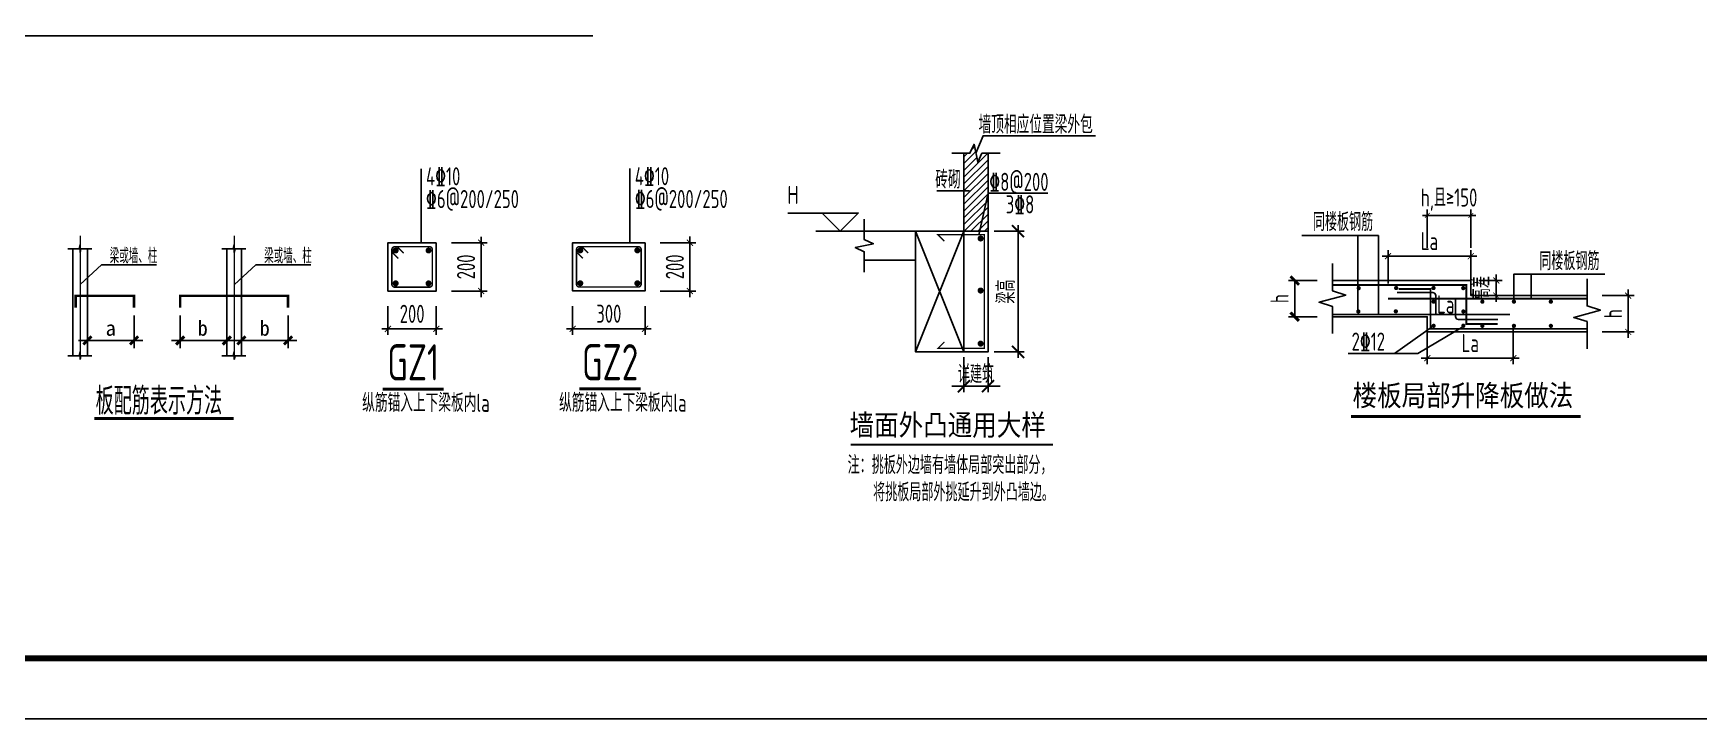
# Model space of a CAD drawing. Extents: x -812054 to 22247, y -644080 to 1003627.
# Drawn here: x -354419 to -326861, y -186869 to -175520 of the extents above; entities that cross this region are included whole.
import ezdxf
from ezdxf.enums import TextEntityAlignment as Align

# ---------------------------------------------------------------- set-up
doc = ezdxf.new("R2010")
doc.units = 0
doc.header["$LTSCALE"] = 1000
doc.linetypes.add('DOTE', pattern=[2.42, 2, -0.2, 0.02, -0.2])
doc.layers.get('0').update_dxf_attribs({"linetype": 'CONTINUOUS'})
doc.layers.get('DEFPOINTS').update_dxf_attribs({"linetype": 'CONTINUOUS'})
for name, color, linetype in [('-TK', 7, 'CONTINUOUS'), ('DIM', 2, 'CONTINUOUS'), ('GJ', 5, 'CONTINUOUS'), ('LINK', 6, 'CONTINUOUS'), ('OUTLINE', 2, 'CONTINUOUS'), ('REIN', 6, 'CONTINUOUS'), ('S-DETLCW-LINE1-pdx', 7, 'CONTINUOUS'), ('S-DETLCW-TEXT', 7, 'CONTINUOUS'), ('S-DETLS-HATCH', 251, 'CONTINUOUS'), ('S-DETLS-TEXT', 7, 'CONTINUOUS'), ('S-L梁编号', 6, 'CONTINUOUS'), ('S-X详图实线', 4, 'CONTINUOUS'), ('S-X详图标注', 3, 'CONTINUOUS'), ('S-X详图钢筋', 6, 'CONTINUOUS'), ('S-大样-砼线', 7, 'CONTINUOUS'), ('S-引出线', 40, 'CONTINUOUS'), ('TEXT', 2, 'CONTINUOUS'), ('THIN', 7, 'CONTINUOUS'), ('大样线', 40, 'CONTINUOUS'), ('悬梁', 4, 'CONTINUOUS'), ('空调洞口标注', 130, 'CONTINUOUS'), ('说明文字', 7, 'CONTINUOUS')]:
    doc.layers.add(name, color=color, linetype=linetype)
doc.layers.add('DOTE', color=19, linetype='DOTE', lineweight=9)
doc.styles.add('10', font='', dxfattribs={"width": 0.7, "height": 300})
doc.styles.add('BW_Rein', font='Tssdeng.shx', dxfattribs={"width": 0.7, "bigfont": 'hztxt.shx'})
doc.styles.add('hzst', font='', dxfattribs={"width": 0.7})
doc.styles.add('TSSD_DIMENSION', font='Tssdeng.shx', dxfattribs={"width": 0.7, "bigfont": 'tssdchn.shx'})
doc.styles.add('TSSD_Label', font='Tssdeng.shx', dxfattribs={"width": 0.7, "bigfont": 'hztxt.shx'})
doc.styles.add('TSSD_Norm', font='Tssdeng.shx', dxfattribs={"bigfont": 'tssdchn.shx'})
doc.styles.add('TSSD_REIN', font='tssdeng.shx', dxfattribs={"width": 0.7, "height": 300, "bigfont": 'tssdchn.shx'})
doc.styles.get('10').set_extended_font_data('SimSun')
doc.styles.get('hzst').set_extended_font_data('SimSun')
doc.dimstyles.new('25-100', dxfattribs={"dimscale": 100, "dimtxt": 3, "dimasz": 2, "dimexe": 1, "dimexo": 1, "dimgap": 0.5, "dimtad": 1, "dimdec": 0, "dimlfac": 0.25, "dimdsep": 46, "dimtxsty": 'TSSD_REIN', "dimblk1": 'ARCHTICK', "dimblk2": 'ARCHTICK', "dimsah": 1, "dimcen": 2.5, "dimdle": 1, "dimclrd": 256, "dimclre": 256, "dimclrt": 7, "dimadec": 0, "dimazin": 0, "dimtfac": 1, "dimtdec": 0, "dimtix": 1, "dimtmove": 2, "dimatfit": 3, "dimldrblk": 'ARCHTICK', "dimfxl": 1, "dimtolj": 1, "dimtzin": 0, "dimlwd": -1, "dimlwe": -1, "dimarcsym": 0})
doc.dimstyles.new('TSSD_100_100$0', dxfattribs={"dimtxt": 300, "dimasz": 80, "dimexe": 100, "dimexo": 250, "dimgap": 100, "dimtad": 1, "dimdec": 0, "dimzin": 0, "dimdsep": 46, "dimtxsty": 'TSSD_DIMENSION', "dimblk": 'ARCHTICK', "dimcen": 0, "dimdle": 100, "dimclrd": 3, "dimclre": 3, "dimclrt": 7, "dimadec": 0, "dimazin": 0, "dimtfac": 1, "dimtdec": 0, "dimtix": 1, "dimtmove": 2, "dimatfit": 3, "dimldrblk": 'ARCHTICK', "dimfxl": 1, "dimtolj": 1, "dimtzin": 0, "dimarcsym": 0})
doc.dimstyles.new('TSSD_20_100', dxfattribs={"dimtxt": 300, "dimasz": 100, "dimexe": 100, "dimexo": 250, "dimgap": 100, "dimtad": 1, "dimdec": 0, "dimlfac": 0.2, "dimzin": 0, "dimdsep": 46, "dimtxsty": 'TSSD_DIMENSION', "dimblk": 'ARCHTICK', "dimcen": 0, "dimdle": 100, "dimclrt": 7, "dimadec": 0, "dimazin": 0, "dimtfac": 1, "dimtdec": 0, "dimtix": 1, "dimtmove": 2, "dimatfit": 3, "dimldrblk": 'ARCHTICK', "dimfxl": 1, "dimtolj": 1, "dimtzin": 0, "dimarcsym": 0})
doc.dimstyles.new('TSSD_25_100', dxfattribs={"dimtxt": 300, "dimasz": 100, "dimexe": 100, "dimexo": 250, "dimgap": 100, "dimtad": 1, "dimdec": 0, "dimlfac": 0.25, "dimzin": 0, "dimdsep": 46, "dimtxsty": 'TSSD_DIMENSION', "dimblk": 'ARCHTICK', "dimcen": 0, "dimdle": 100, "dimclrt": 7, "dimadec": 0, "dimazin": 0, "dimtfac": 1, "dimtdec": 0, "dimtix": 1, "dimtmove": 2, "dimatfit": 3, "dimldrblk": 'ARCHTICK', "dimfxl": 1, "dimtolj": 1, "dimtzin": 0, "dimarcsym": 0})

# ---------------------------------------------------------------- blocks, each defined once
blk = doc.blocks.new('_DIMX')
blk.add_line((-150, 0), (150, 0))
at = {"const_width": 50}
blk.add_lwpolyline([(-70, -70), (70, 70)], dxfattribs=at)
blk = doc.blocks.new('A$C1DDD5A89')
at = {"color": 6, "const_width": 50}
blk.add_lwpolyline([(439, 25), (2741, 25)], dxfattribs=at)
at = {"layer": 'DOTE', "color": 8, "linetype": 'DOTE'}
for p, q in [((202, 3054), (202, 888)), ((2750, 3054), (2750, 888))]:
    blk.add_line(p, q, dxfattribs=at)
at = {"layer": 'GJ'}
blk.add_point((1858, 2022), dxfattribs=at)
at = {"layer": 'REIN', "color": 1, "const_width": 40}
for points in [[(129, 1860), (129, 2059), (1095, 2059), (1095, 1860)], [(1858, 1860), (1858, 2059), (3643, 2059), (3643, 1860)]]:
    blk.add_lwpolyline(points, dxfattribs=at)
at = {"layer": '大样线'}
for p, q in [((0, 2837), (188, 2837)), ((81, 2837), (81, 1066)), ((188, 2837), (202, 2909)), ((202, 2909), (202, 2778)), ((202, 2778), (217, 2837)), ((217, 2837), (395, 2837)), ((2548, 2837), (2736, 2837)), ((2736, 2837), (2751, 2909)), ((2751, 2909), (2751, 2778)), ((2751, 2778), (2766, 2837)), ((2766, 2837), (2943, 2837)), ((202, 2247), (556, 2571)), ((556, 2571), (1467, 2571)), ((2758, 2247), (3112, 2571)), ((3112, 2571), (4023, 2571)), ((188, 1066), (202, 1138)), ((202, 1138), (202, 1006)), ((2736, 1066), (2751, 1138)), ((2751, 1138), (2751, 1006)), ((0, 1066), (188, 1066)), ((202, 1006), (217, 1066)), ((217, 1066), (395, 1066)), ((2548, 1066), (2736, 1066)), ((2751, 1006), (2766, 1066)), ((2766, 1066), (2943, 1066))]:
    blk.add_line(p, q, dxfattribs=at)
at = {"layer": '大样线', "linetype": 'ByBlock'}
for p, q in [((323, 1066), (323, 2837)), ((2630, 1066), (2630, 2837)), ((2871, 1066), (2871, 2837))]:
    blk.add_line(p, q, dxfattribs=at)
at = {"layer": '大样线', "color": 0, "linetype": 'ByBlock'}
for p in [(323, 2022), (1095, 2022), (2630, 2022), (2871, 2022), (3643, 2022), (202, 1319)]:
    blk.add_point(p, dxfattribs=at)
at = {"layer": '空调洞口标注'}
for p, q in [((1095, 1732), (1095, 1190)), ((1858, 1732), (1858, 1190)), ((3643, 1732), (3643, 1190)), ((1094, 1319), (203, 1319)), ((2629, 1319), (1859, 1319)), ((3642, 1319), (2872, 1319))]:
    blk.add_line(p, q, dxfattribs=at)
blk.add_point((1858, 1319), dxfattribs=at)
at = {"layer": '空调洞口标注', "color": 0, "linetype": 'ByBlock'}
blk.add_point((2871, 1319), dxfattribs=at)
at = {"layer": '空调洞口标注', "xscale": 0.9649999998509884, "yscale": 0.9649999998509884, "zscale": 0.965, "rotation": 180}
for p in [(323, 1319), (1858, 1319)]:
    blk.add_blockref('_DIMX', p, dxfattribs=at)
at = {"layer": '空调洞口标注', "xscale": 0.9649999998509884, "yscale": 0.9649999998509884, "zscale": 0.965}
for p in [(1095, 1319), (2630, 1319), (2872, 1319), (3643, 1319)]:
    blk.add_blockref('_DIMX', p, dxfattribs=at)
at = {"layer": '空调洞口标注', "style": '10'}
for s, p in [('b', (2231, 1523)), ('b', (3257, 1523)), ('a', (709, 1523))]:
    blk.add_text(s, height=250, dxfattribs=at).set_placement(p, align=Align.MIDDLE_CENTER)
at = {"layer": '说明文字'}
for s, height, style, width, p in [('梁或墙、柱', 250, 'TSSD_REIN', 0.6, (693, 2596)), ('梁或墙、柱', 250, 'TSSD_REIN', 0.6, (3249, 2596)), ('板配筋表示方法', 450, 'TSSD_DIMENSION', 0.7, (459, 91))]:
    blk.add_text(s, height=height, dxfattribs=dict(at, style=style, width=width)).set_placement(p)
blk = doc.blocks.new('_ArchTick')
at = {"color": 0, "linetype": 'ByBlock', "const_width": 0.15}
blk.add_lwpolyline([(-0.5, -0.5), (0.5, 0.5)], dxfattribs=at)
blk = doc.blocks.new('*D32')
at = {"layer": 'DEFPOINTS', "color": 0, "transparency": 16777216}
for p in [(15039, 226788), (15039, 226538), (15580, 226538)]:
    blk.add_point(p, dxfattribs=at)
at = {"layer": 'S-X详图标注', "color": 0, "lineweight": -2, "transparency": 16777216}
for p, q in [((15580, 226788), (15580, 226888)), ((15289, 226788), (15680, 226788)), ((15289, 226538), (15680, 226538)), ((15580, 226788), (15580, 226538)), ((15580, 226538), (15580, 226438))]:
    blk.add_line(p, q, dxfattribs=at)
at = {"layer": 'S-X详图标注', "color": 0, "lineweight": -2, "transparency": 16777216, "xscale": 100, "yscale": 100, "zscale": 100}
for p, rotation in [((15580, 226788), 270), ((15580, 226538), 90)]:
    blk.add_blockref('_ArchTick', p, dxfattribs=dict(at, rotation=rotation))
at = {"layer": 'S-X详图标注', "color": 7, "transparency": 16777216, "insert": (15330, 226663), "char_height": 300, "attachment_point": 5, "rotation": 90, "style": 'TSSD_DIMENSION'}
blk.add_mtext('\\A1;高差', dxfattribs=at)
blk = doc.blocks.new('ArchTick')
at = {"color": 0, "linetype": 'ByBlock', "lineweight": -2, "const_width": 0.075}
blk.add_lwpolyline([(-0.25, -0.25), (0.25, 0.25)], dxfattribs=at)
blk = doc.blocks.new('_tsdbk')
blk.add_line((-1, 0), (0, 0))
at = {"const_width": 0.5}
blk.add_lwpolyline([(-0.7, -0.7), (0.7, 0.7)], dxfattribs=at)
blk = doc.blocks.new('*D33')
at = {"layer": 'DEFPOINTS', "color": 0, "transparency": 16777216}
for p in [(12868, 226788), (12244, 226188), (12868, 226188)]:
    blk.add_point(p, dxfattribs=at)
at = {"layer": 'S-X详图标注', "color": 0, "lineweight": -2, "transparency": 16777216}
for p, q in [((12618, 226788), (12144, 226788)), ((12244, 226688), (12244, 226288)), ((12618, 226188), (12144, 226188))]:
    blk.add_line(p, q, dxfattribs=at)
at = {"layer": 'S-X详图标注', "color": 0, "lineweight": -2, "transparency": 16777216, "xscale": 100, "yscale": 100, "zscale": 100}
for p, rotation in [((12244, 226788), 90), ((12244, 226188), 270)]:
    blk.add_blockref('_tsdbk', p, dxfattribs=dict(at, rotation=rotation))
at = {"layer": 'S-X详图标注', "color": 7, "transparency": 16777216, "insert": (11994, 226488), "char_height": 300, "attachment_point": 5, "rotation": 90, "style": 'TSSD_DIMENSION'}
blk.add_mtext('\\A1;h', dxfattribs=at)
blk = doc.blocks.new('*D34')
at = {"layer": 'DEFPOINTS', "color": 0, "transparency": 16777216}
for p in [(17083, 226538), (17083, 225938), (17763, 225938)]:
    blk.add_point(p, dxfattribs=at)
at = {"layer": 'S-X详图标注', "color": 0, "lineweight": -2, "transparency": 16777216}
for p, q in [((17333, 226538), (17863, 226538)), ((17763, 226638), (17763, 225838)), ((17333, 225938), (17863, 225938))]:
    blk.add_line(p, q, dxfattribs=at)
at = {"layer": 'S-X详图标注', "color": 0, "lineweight": -2, "transparency": 16777216, "xscale": 100, "yscale": 100, "zscale": 100}
for p, rotation in [((17763, 226538), 90), ((17763, 225938), 270)]:
    blk.add_blockref('_ArchTick', p, dxfattribs=dict(at, rotation=rotation))
at = {"layer": 'S-X详图标注', "color": 7, "transparency": 16777216, "insert": (17513, 226238), "char_height": 300, "attachment_point": 5, "rotation": 90, "style": 'TSSD_DIMENSION'}
blk.add_mtext('\\A1;h', dxfattribs=at)
blk = doc.blocks.new('*D35')
at = {"layer": 'DEFPOINTS', "color": 0, "transparency": 16777216}
for p in [(15159, 227867), (14439, 227080), (15159, 227080)]:
    blk.add_point(p, dxfattribs=at)
at = {"layer": 'S-X详图标注', "color": 3, "lineweight": -2, "transparency": 16777216}
for p, q in [((14439, 227330), (14439, 227967)), ((15159, 227330), (15159, 227967)), ((14439, 227867), (14359, 227867)), ((14439, 227867), (15159, 227867)), ((15159, 227867), (15239, 227867))]:
    blk.add_line(p, q, dxfattribs=at)
at = {"layer": 'S-X详图标注', "color": 3, "lineweight": -2, "transparency": 16777216, "xscale": 80, "yscale": 80, "zscale": 80}
blk.add_blockref('_ArchTick', (14439, 227867), dxfattribs=at)
at = {"layer": 'S-X详图标注', "color": 3, "lineweight": -2, "transparency": 16777216, "xscale": 80, "yscale": 80, "zscale": 80, "rotation": 180}
blk.add_blockref('_ArchTick', (15159, 227867), dxfattribs=at)
at = {"layer": 'S-X详图标注', "color": 7, "transparency": 16777216, "insert": (14799, 228128), "char_height": 300, "attachment_point": 5, "style": 'TSSD_DIMENSION'}
blk.add_mtext('\\A1;h,且≥150', dxfattribs=at)
blk = doc.blocks.new('*D36')
at = {"layer": 'DEFPOINTS', "color": 0, "transparency": 16777216}
for p in [(15159, 227192), (13789, 226489), (15159, 226489)]:
    blk.add_point(p, dxfattribs=at)
at = {"layer": 'S-X详图标注', "color": 0, "lineweight": -2, "transparency": 16777216}
for p, q in [((13689, 227192), (15259, 227192)), ((13789, 226739), (13789, 227292)), ((15159, 226739), (15159, 227292))]:
    blk.add_line(p, q, dxfattribs=at)
at = {"layer": 'S-X详图标注', "color": 0, "lineweight": -2, "transparency": 16777216, "xscale": 100, "yscale": 100, "zscale": 100, "rotation": 180}
blk.add_blockref('_ArchTick', (13789, 227192), dxfattribs=at)
at = {"layer": 'S-X详图标注', "color": 0, "lineweight": -2, "transparency": 16777216, "xscale": 100, "yscale": 100, "zscale": 100}
blk.add_blockref('_ArchTick', (15159, 227192), dxfattribs=at)
at = {"layer": 'S-X详图标注', "color": 7, "transparency": 16777216, "insert": (14474, 227442), "char_height": 300, "attachment_point": 5, "style": 'TSSD_DIMENSION'}
blk.add_mtext('\\A1;La', dxfattribs=at)
blk = doc.blocks.new('*D37')
at = {"layer": 'DEFPOINTS', "color": 0, "transparency": 16777216}
for p in [(15861, 226306), (14439, 226188), (15861, 225502)]:
    blk.add_point(p, dxfattribs=at)
at = {"layer": 'S-X详图标注', "color": 0, "lineweight": -2, "transparency": 16777216}
for p, q in [((15861, 226056), (15861, 225402)), ((14439, 225938), (14439, 225402)), ((14339, 225502), (15961, 225502))]:
    blk.add_line(p, q, dxfattribs=at)
at = {"layer": 'S-X详图标注', "color": 0, "lineweight": -2, "transparency": 16777216, "xscale": 100, "yscale": 100, "zscale": 100, "rotation": 180}
blk.add_blockref('_ArchTick', (14439, 225502), dxfattribs=at)
at = {"layer": 'S-X详图标注', "color": 0, "lineweight": -2, "transparency": 16777216, "xscale": 100, "yscale": 100, "zscale": 100}
blk.add_blockref('_ArchTick', (15861, 225502), dxfattribs=at)
at = {"layer": 'S-X详图标注', "color": 7, "transparency": 16777216, "insert": (15150, 225752), "char_height": 300, "attachment_point": 5, "style": 'TSSD_DIMENSION'}
blk.add_mtext('\\A1;La', dxfattribs=at)
blk = doc.blocks.new('*D39')
at = {"layer": 'DEFPOINTS', "color": 0, "transparency": 16777216}
for p in [(30394, 226071), (30794, 226071), (30794, 225492)]:
    blk.add_point(p, dxfattribs=at)
at = {"layer": 'S-X详图标注', "transparency": 16777216}
for p, q in [((30394, 225971), (30394, 225392)), ((30794, 225971), (30794, 225392)), ((30394, 225492), (30194, 225492)), ((30394, 225492), (30794, 225492)), ((30794, 225492), (30994, 225492))]:
    blk.add_line(p, q, dxfattribs=at)
at = {"layer": 'S-X详图标注', "transparency": 16777216, "xscale": 200, "yscale": 200, "zscale": 200}
blk.add_blockref('_ArchTick', (30394, 225492), dxfattribs=at)
at = {"layer": 'S-X详图标注', "transparency": 16777216, "xscale": 200, "yscale": 200, "zscale": 200, "rotation": 180}
blk.add_blockref('_ArchTick', (30794, 225492), dxfattribs=at)
at = {"layer": 'S-X详图标注', "color": 7, "transparency": 16777216, "insert": (30594, 225692), "char_height": 300, "attachment_point": 5, "style": 'TSSD_REIN'}
blk.add_mtext('\\A1;详建筑', dxfattribs=at)
blk = doc.blocks.new('*D40')
at = {"layer": 'DEFPOINTS', "color": 0, "transparency": 16777216}
for p in [(30794, 228060), (31291, 228060), (30794, 226060)]:
    blk.add_point(p, dxfattribs=at)
at = {"layer": 'S-X详图标注', "transparency": 16777216}
for p, q in [((30894, 228060), (31391, 228060)), ((31291, 225960), (31291, 228160)), ((30894, 226060), (31391, 226060))]:
    blk.add_line(p, q, dxfattribs=at)
at = {"layer": 'S-X详图标注', "transparency": 16777216, "xscale": 200, "yscale": 200, "zscale": 200}
for p, rotation in [((31291, 228060), 90), ((31291, 226060), 270)]:
    blk.add_blockref('_ArchTick', p, dxfattribs=dict(at, rotation=rotation))
at = {"layer": 'S-X详图标注', "color": 7, "transparency": 16777216, "insert": (31091, 227060), "char_height": 300, "attachment_point": 5, "rotation": 90, "style": 'TSSD_REIN'}
blk.add_mtext('\\A1;梁高', dxfattribs=at)
blk = doc.blocks.new('*D644')
at = {"layer": 'DEFPOINTS', "color": 0, "transparency": 16777216}
for p in [(-347750, -178988), (-347008, -178988), (-347750, -179788)]:
    blk.add_point(p, dxfattribs=at)
at = {"layer": 'DIM', "color": 0, "lineweight": -2, "transparency": 16777216}
for p, q in [((-347500, -178988), (-346908, -178988)), ((-347008, -179888), (-347008, -178888)), ((-347500, -179788), (-346908, -179788))]:
    blk.add_line(p, q, dxfattribs=at)
at = {"layer": 'DIM', "color": 0, "lineweight": -2, "transparency": 16777216, "xscale": 100, "yscale": 100, "zscale": 100}
for p, rotation in [((-347008, -178988), 90), ((-347008, -179788), 270)]:
    blk.add_blockref('_ArchTick', p, dxfattribs=dict(at, rotation=rotation))
at = {"layer": 'DIM', "color": 7, "transparency": 16777216, "insert": (-347258, -179388), "char_height": 300, "attachment_point": 5, "rotation": 90, "style": 'TSSD_DIMENSION'}
blk.add_mtext('\\A1;200', dxfattribs=at)
blk = doc.blocks.new('*D645')
at = {"layer": 'DEFPOINTS', "color": 0, "transparency": 16777216}
for p in [(-348550, -179788), (-347750, -179788), (-347750, -180415)]:
    blk.add_point(p, dxfattribs=at)
at = {"layer": 'DIM', "color": 0, "lineweight": -2, "transparency": 16777216}
for p, q in [((-348550, -180038), (-348550, -180515)), ((-347750, -180038), (-347750, -180515)), ((-348650, -180415), (-347650, -180415))]:
    blk.add_line(p, q, dxfattribs=at)
at = {"layer": 'DIM', "color": 0, "lineweight": -2, "transparency": 16777216, "xscale": 100, "yscale": 100, "zscale": 100, "rotation": 180}
blk.add_blockref('_ArchTick', (-348550, -180415), dxfattribs=at)
at = {"layer": 'DIM', "color": 0, "lineweight": -2, "transparency": 16777216, "xscale": 100, "yscale": 100, "zscale": 100}
blk.add_blockref('_ArchTick', (-347750, -180415), dxfattribs=at)
at = {"layer": 'DIM', "color": 7, "transparency": 16777216, "insert": (-348150, -180165), "char_height": 300, "attachment_point": 5, "style": 'TSSD_DIMENSION'}
blk.add_mtext('\\A1;200', dxfattribs=at)
blk = doc.blocks.new('*D642')
at = {"layer": 'DEFPOINTS', "color": 0, "transparency": 16777216}
for p in [(-344295, -178987), (-343553, -178987), (-344295, -179787)]:
    blk.add_point(p, dxfattribs=at)
at = {"layer": 'DIM', "color": 0, "lineweight": -2, "transparency": 16777216}
for p, q in [((-344045, -178987), (-343453, -178987)), ((-343553, -179887), (-343553, -178887)), ((-344045, -179787), (-343453, -179787))]:
    blk.add_line(p, q, dxfattribs=at)
at = {"layer": 'DIM', "color": 0, "lineweight": -2, "transparency": 16777216, "xscale": 100, "yscale": 100, "zscale": 100}
for p, rotation in [((-343553, -178987), 90), ((-343553, -179787), 270)]:
    blk.add_blockref('_ArchTick', p, dxfattribs=dict(at, rotation=rotation))
at = {"layer": 'DIM', "color": 7, "transparency": 16777216, "insert": (-343803, -179387), "char_height": 300, "attachment_point": 5, "rotation": 90, "style": 'TSSD_DIMENSION'}
blk.add_mtext('\\A1;200', dxfattribs=at)
blk = doc.blocks.new('*D643')
at = {"layer": 'DEFPOINTS', "color": 0, "transparency": 16777216}
for p in [(-345495, -179787), (-344295, -179787), (-344295, -180413)]:
    blk.add_point(p, dxfattribs=at)
at = {"layer": 'DIM', "color": 0, "lineweight": -2, "transparency": 16777216}
for p, q in [((-345495, -180037), (-345495, -180513)), ((-344295, -180037), (-344295, -180513)), ((-345595, -180413), (-344195, -180413))]:
    blk.add_line(p, q, dxfattribs=at)
at = {"layer": 'DIM', "color": 0, "lineweight": -2, "transparency": 16777216, "xscale": 100, "yscale": 100, "zscale": 100, "rotation": 180}
blk.add_blockref('_ArchTick', (-345495, -180413), dxfattribs=at)
at = {"layer": 'DIM', "color": 0, "lineweight": -2, "transparency": 16777216, "xscale": 100, "yscale": 100, "zscale": 100}
blk.add_blockref('_ArchTick', (-344295, -180413), dxfattribs=at)
at = {"layer": 'DIM', "color": 7, "transparency": 16777216, "insert": (-344895, -180163), "char_height": 300, "attachment_point": 5, "style": 'TSSD_DIMENSION'}
blk.add_mtext('\\A1;300', dxfattribs=at)
blk = doc.blocks.new('A1')
blk.add_lwpolyline([(0, 59400), (0, 0), (84100, 0), (84100, 59400)], close=True)
at = {"const_width": 100}
blk.add_lwpolyline([(2500, 58400), (2500, 1000), (83100, 1000), (83100, 58400)], close=True, dxfattribs=at)
blk = doc.blocks.new('20210825.10322279')
at = {"layer": 'S-引出线', "color": 3}
blk.add_lwpolyline([(11176.2, 0), (25443.6, 0)], dxfattribs=at)
blk = doc.blocks.new('20210306.16463091')
at = {"layer": 'S-DETLS-TEXT', "const_width": 50}
blk.add_lwpolyline([(1330.2, 0), (5133.9, 0)], dxfattribs=at)
at = {"layer": 'S-X详图实线', "linetype": 'ByBlock'}
for points in [[(1023.9, 2251.8), (3314.8, 2251.8), (3314.8, 2001.8), (5238.7, 2001.8)], [(1023.9, 1651.8), (2594.8, 1651.8), (2594.8, 1401.8), (5238.7, 1401.8)]]:
    blk.add_lwpolyline(points, dxfattribs=at)
at = {"layer": 'S-X详图标注', "linetype": 'ByBlock'}
for points in [[(1786.5, 1689.3), (1786.5, 2997.1), (520.6, 2997.1)], [(1442.5, 1753.1), (1442.5, 2997.1), (676.7, 2997.1)], [(4027.7, 1919.3), (4027.7, 2357.9), (5495.2, 2357.9)], [(4310.8, 1952.4), (4310.8, 2357.9), (5529.3, 2357.9)], [(3208.2, 1502.9), (2435.2, 1044.4), (1285.7, 1044.4)], [(2696.3, 1501.8), (2050.4, 1044.4)]]:
    blk.add_lwpolyline(points, dxfattribs=at)
at = {"layer": 'S-X详图标注'}
for points in [[(2094.8, 2053), (2684.6, 2053, -0.4142136), (2734.6, 2003), (2734.6, 1689.3)], [(3059.9, 1964.4), (3059.9, 1656.2, 0.4142136), (3109.9, 1606.2), (3763.5, 1606.2)]]:
    blk.add_lwpolyline(points, format="xyb", dxfattribs=at)
at = {"layer": 'S-X详图钢筋', "linetype": 'ByBlock', "const_width": 30}
for points in [[(1023.9, 2178.2), (3241, 2178.2), (3241, 1531.8), (3756, 1531.8)], [(1944.7, 1952.4), (5238.7, 1952.4)], [(5238.7, 1451), (2646.3, 1451), (2646.3, 2110.6), (2118.4, 2110.6)], [(1023.9, 1689.3), (3962.9, 1689.3)]]:
    blk.add_lwpolyline(points, dxfattribs=at)
at = {"layer": 'S-X详图钢筋', "const_width": 35}
for points in [[(1441.9, 2125.6, 1), (1476.9, 2125.6, 1)], [(2062.1, 2127.5, 1), (2097.1, 2127.5, 1)], [(2679.7, 2127.5, 1), (2714.7, 2127.5, 1)], [(2680.4, 1901.9, 1), (2715.4, 1901.9, 1)], [(3171.7, 2126, 1), (3206.7, 2126, 1)], [(3488, 1901.8, 1), (3523, 1901.8, 1)], [(4010.2, 1901.8, 1), (4045.2, 1901.8, 1)], [(4621.3, 1901.8, 1), (4656.3, 1901.8, 1)], [(1435.6, 1739.2, 1), (1470.6, 1739.2, 1)], [(2055.9, 1741.1, 1), (2090.9, 1741.1, 1)], [(3173.8, 1739.3, 1), (3208.8, 1739.3, 1)], [(2680.7, 1501.8, 1), (2715.7, 1501.8, 1)], [(3173.2, 1502.9, 1), (3208.2, 1502.9, 1)], [(3488.2, 1500.8, 1), (3523.2, 1500.8, 1)], [(4010.4, 1500.8, 1), (4045.4, 1500.8, 1)], [(4621.5, 1500.8, 1), (4656.5, 1500.8, 1)]]:
    blk.add_lwpolyline(points, format="xyb", close=True, dxfattribs=at)
at = {"layer": 'THIN'}
for points in [[(1023.9, 2531.8), (1023.9, 2081.8), (1243.9, 2011.8), (803.9, 1891.8), (1023.9, 1821.8), (1023.9, 1371.8)], [(5238.7, 2281.8), (5238.7, 1831.8), (5458.7, 1761.8), (5018.7, 1641.8), (5238.7, 1571.8), (5238.7, 1121.8)]]:
    blk.add_lwpolyline(points, dxfattribs=at)
at = {"layer": 'S-DETLCW-TEXT', "style": 'hzst', "width": 0.85}
blk.add_text('楼板局部升降板做法', height=350, dxfattribs=at).set_placement((1357.9, 173.9))
at = {"layer": 'S-X详图标注', "color": 7, "insert": (2898.8, 1855.6), "char_height": 300, "attachment_point": 5, "style": 'TSSD_REIN'}
blk.add_mtext('\\A1;La', dxfattribs=at)
at = {"layer": 'TEXT', "style": 'TSSD_REIN', "width": 0.7}
for s, p in [('同楼板钢筋', (700.4, 3072.4)), ('同楼板钢筋', (4446.4, 2423.2)), ('2%%13212', (1341.1, 1090.9))]:
    blk.add_text(s, height=300, dxfattribs=at).set_placement(p)
at = {"layer": 'S-X详图标注'}
dim = blk.add_linear_dim(base=(3314.8, 3330), p1=(2594.8, 2543.3), p2=(3314.8, 2543.3), text='h,且≥150', dimstyle='TSSD_100_100$0', dxfattribs=at)
dim.commit()
dim.dimension.update_dxf_attribs({"geometry": '*D35', "text_midpoint": (2954.8, 3591.5), "insert": (-11844.2, -224536.6)})
for base, p1, p2, override, picture, middle in [((3314.8, 2655.7), (1944.7, 1952.4), (3314.8, 1952.4), {"dimasz": 100, "dimblk1": 'ArchTick', "dimblk2": 'ArchTick', "dimclrd": 0, "dimclre": 0}, '*D36', (2629.7, 2905.7)), ((4016.4, 965.4), (2594.8, 1651.8), (4016.4, 1769), {"dimtxt": 300, "dimasz": 100, "dimblk1": 'ArchTick', "dimblk2": 'ArchTick', "dimclrd": 0, "dimclre": 0}, '*D37', (3305.6, 1215.4))]:
    dim = blk.add_linear_dim(base=base, p1=p1, p2=p2, text='La', dimstyle='TSSD_100_100$0', override=override, dxfattribs=at)
    dim.commit()
    dim.dimension.update_dxf_attribs({"geometry": picture, "text_midpoint": middle, "insert": (-11844.2, -224536.6)})
for base, p1, p2, text, picture, middle in [((3735.8, 2001.8), (3194.8, 2251.8), (3194.8, 2001.8), '高差', '*D32', (3485.8, 2126.8)), ((5919.1, 1401.8), (5238.7, 2001.8), (5238.7, 1401.8), 'h', '*D34', (5669.1, 1701.8))]:
    dim = blk.add_linear_dim(base=base, p1=p1, p2=p2, angle=90, text=text, dimstyle='TSSD_100_100$0', override={"dimtxt": 300, "dimasz": 100, "dimblk1": 'ArchTick', "dimblk2": 'ArchTick', "dimclrd": 0, "dimclre": 0}, dxfattribs=at)
    dim.commit()
    dim.dimension.update_dxf_attribs({"geometry": picture, "text_midpoint": middle, "insert": (-11844.2, -224536.6)})
dim = blk.add_linear_dim(base=(400, 1651.8), p1=(1023.9, 2251.8), p2=(1023.9, 1651.8), angle=90, text='h', dimstyle='TSSD_20_100', dxfattribs=at)
dim.commit()
dim.dimension.update_dxf_attribs({"geometry": '*D33', "text_midpoint": (150, 1951.8), "insert": (-11844.2, -224536.6)})
blk = doc.blocks.new('20210306.16465652')
at = {"layer": 'S-DETLS-HATCH'}
h = blk.add_hatch(dxfattribs=at)
h.set_pattern_fill('ANSI31', color=256, scale=25)
h.set_pattern_definition([(45, (-250051.66, 573697.02), (-56.126601, 56.126601), [])])
h.paths.add_polyline_path([(3315.4, 5761.9), (3215.4, 5761.9), (3145.4, 5611.9), (3085.4, 5911.9), (3015.4, 5761.9), (2915.4, 5761.9), (2915.4, 4472.4), (3315.4, 4472.4)])
at = {"layer": 'S-DETLCW-LINE1-pdx'}
for points in [[(2715.4, 5761.9), (3015.4, 5761.9), (3085.4, 5911.9), (3145.4, 5611.9), (3215.4, 5761.9), (3515.4, 5761.9)], [(1268.2, 3792.4), (1268.2, 4132.4), (1118.2, 4202.4), (1418.2, 4262.4), (1268.2, 4332.4), (1268.2, 4672.4)]]:
    blk.add_lwpolyline(points, dxfattribs=at)
at = {"layer": 'S-DETLCW-TEXT', "const_width": 30}
blk.add_lwpolyline([(4388.8, 937.6), (1041.9, 937.6)], dxfattribs=at)
at = {"layer": 'S-DETLS-TEXT'}
blk.add_line((3009.8, 5139.7), (2467.6, 5139.7), dxfattribs=at)
for points in [[(3115.4, 5761.9), (3233, 6051.8), (5095.2, 6051.8)], [(3165.2, 4412.4), (3315.4, 5101.5), (4302.7, 5101.5)]]:
    blk.add_lwpolyline(points, dxfattribs=at)
at = {"layer": 'S-X详图实线'}
for p, q in [((2115.4, 4472.4), (1268.2, 4472.4)), ((2115.4, 4472.4), (2915.4, 2472.4)), ((2115.4, 2472.4), (2915.4, 4472.4)), ((2115.4, 3992.4), (1268.2, 3992.4))]:
    blk.add_line(p, q, dxfattribs=at)
blk.add_lwpolyline([(2915.4, 5761.9), (2915.4, 4472.4), (3315.4, 4472.4), (3315.4, 5761.9)], dxfattribs=at)
for points in [[(2115.4, 4472.4), (2915.4, 4472.4), (2915.4, 2472.4), (2115.4, 2472.4)], [(2915.4, 4472.4), (3315.4, 4472.4), (3315.4, 2472.4), (2915.4, 2472.4)]]:
    blk.add_lwpolyline(points, close=True, dxfattribs=at)
at = {"layer": 'S-X详图标注'}
blk.add_line((1268.2, 4472.4), (468.4, 4472.4), dxfattribs=at)
blk.add_lwpolyline([(0, 4772.4), (1168.3, 4772.4), (868.3, 4472.4), (568.3, 4772.4)], dxfattribs=at)
at = {"layer": 'S-X详图钢筋', "const_width": 20}
blk.add_lwpolyline([(2592.4, 4306.3), (2486.4, 4412.4), (3255.4, 4412.4), (3255.4, 2532.4), (2486.4, 2532.4), (2592.4, 2638.4)], dxfattribs=at)
at = {"layer": 'S-X详图钢筋', "const_width": 50}
for points in [[(3168.1, 4350.3, 1), (3218.1, 4350.3, 1)], [(3168.1, 3488.9, 1), (3218.1, 3488.9, 1)], [(3168.1, 2609.8, 1), (3218.1, 2609.8, 1)]]:
    blk.add_lwpolyline(points, format="xyb", close=True, dxfattribs=at)
at = {"layer": 'S-DETLCW-TEXT', "style": 'hzst', "width": 0.85}
blk.add_text('墙面外凸通用大样', height=350, dxfattribs=at).set_placement((1025.4, 1088.1))
at = {"layer": 'S-DETLS-TEXT', "width": 0.7}
for s, style, p in [('墙顶相应位置梁外包', 'BW_Rein', (3158.9, 6088.4)), ('砖砌', 'BW_Rein', (2442.3, 5176.3)), ('%%1328@200', 'BW_Rein', (3336.9, 5138.1)), ('3%%1328', 'BW_Rein', (3608.6, 4766)), ('注：挑板外边墙有墙体局部突出部分，', 'TSSD_REIN', (991.5, 450)), ('将挑板局部外挑延升到外凸墙边。', 'TSSD_REIN', (1414.1, 0))]:
    blk.add_text(s, height=300, dxfattribs=dict(at, style=style)).set_placement(p)
at = {"layer": 'S-DETLS-TEXT', "style": 'TSSD_REIN', "width": 0.75}
blk.add_text('H', height=300, dxfattribs=at).set_placement((181.3, 4832.5), align=Align.BOTTOM_RIGHT)
at = {"layer": 'S-X详图标注'}
for p1, p2, distance, text, picture, middle in [((3315.4, 2472.4), (3315.4, 4472.4), -496.7, '梁高', '*D40', (3612.1, 3472.4)), ((2915.4, 2483.6), (3315.4, 2483.6), -579.2, '详建筑', '*D39', (3115.4, 2104.4))]:
    dim = blk.add_aligned_dim(p1=p1, p2=p2, distance=distance, text=text, dimstyle='25-100', dxfattribs=at)
    dim.commit()
    dim.dimension.update_dxf_attribs({"geometry": picture, "text_midpoint": middle, "insert": (-27478.5, -223587.5)})

msp = doc.modelspace()

# ---------------------------------------------------------------- linework, layer by layer
at = {"layer": 'LINK', "color": 1, "const_width": 25}
for points in [[(-348379.34, -179247.86), (-348471.27, -179155.94, -0.19891237), (-348485.32, -179122), (-348485.32, -179101.49, -0.41421356), (-348437.32, -179053.49), (-347863.32, -179053.49, -0.41421356), (-347815.32, -179101.49), (-347815.32, -179675.49, -0.41421356), (-347863.32, -179723.49), (-348437.32, -179723.49, -0.41421356), (-348485.32, -179675.49), (-348485.32, -179101.49, -0.41421356), (-348437.32, -179053.49), (-348416.82, -179053.49, -0.19891237), (-348382.88, -179067.55), (-348290.95, -179159.47)], [(-345324.43, -179246.05), (-345416.36, -179154.13, -0.19891237), (-345430.42, -179120.19), (-345430.42, -179099.68, -0.41421356), (-345382.42, -179051.68), (-344408.42, -179051.68, -0.41421356), (-344360.42, -179099.68), (-344360.42, -179673.68, -0.41421356), (-344408.42, -179721.68), (-345382.42, -179721.68, -0.41421356), (-345430.42, -179673.68), (-345430.42, -179099.68, -0.41421356), (-345382.42, -179051.68), (-345361.91, -179051.68, -0.19891237), (-345327.97, -179065.74), (-345236.05, -179157.66)]]:
    msp.add_lwpolyline(points, format="xyb", dxfattribs=at)
at = {"layer": 'OUTLINE'}
for points in [[(-347750.32, -178988.49), (-348550.32, -178988.49), (-348550.32, -179788.49), (-347750.32, -179788.49)], [(-344295.42, -178986.68), (-345495.42, -178986.68), (-345495.42, -179786.68), (-344295.42, -179786.68)]]:
    msp.add_lwpolyline(points, close=True, dxfattribs=at)
at = {"layer": 'REIN', "const_width": 50}
for points in [[(-348447.82, -179115.99, 1), (-348397.82, -179115.99, 1)], [(-347902.82, -179115.99, 1), (-347852.82, -179115.99, 1)], [(-345392.92, -179114.18, 1), (-345342.92, -179114.18, 1)], [(-344447.92, -179114.18, 1), (-344397.92, -179114.18, 1)], [(-348447.82, -179660.99, 1), (-348397.82, -179660.99, 1)], [(-347902.82, -179660.99, 1), (-347852.82, -179660.99, 1)], [(-345392.92, -179659.18, 1), (-345342.92, -179659.18, 1)], [(-344447.92, -179659.18, 1), (-344397.92, -179659.18, 1)]]:
    msp.add_lwpolyline(points, format="xyb", close=True, dxfattribs=at)
at = {"layer": 'TEXT', "color": 0}
for p, q in [((-348000.32, -178988.49), (-348000.32, -177762.22)), ((-344545.42, -178986.68), (-344545.42, -177760.41))]:
    msp.add_line(p, q, dxfattribs=at)
at = {"layer": '悬梁', "color": 0, "const_width": 50}
for points in [[(-347627.95, -181410.42), (-348639.84, -181410.42)], [(-344369.2, -181408.61), (-345381.09, -181408.61)]]:
    msp.add_lwpolyline(points, dxfattribs=at)

# ---------------------------------------------------------------- block references
at = {"layer": '-TK'}
msp.add_blockref('A1', (-383402.98, -186869.25), dxfattribs=at)
at = {"layer": 'S-L梁编号'}
msp.add_blockref('20210825.10322279', (-370603.87, -175561.59), dxfattribs=at)
at = {"layer": 'S-X详图标注'}
for name, p in [('20210306.16465652', (-341935.85, -183268.09)), ('20210306.16463091', (-333945.9, -181865.14))]:
    msp.add_blockref(name, p, dxfattribs=at)
at = {"layer": 'S-大样-砼线'}
msp.add_blockref('A$C1DDD5A89', (-353846.81, -181925.65), dxfattribs=at)

# ---------------------------------------------------------------- texts
at = {"layer": 'TEXT', "color": 0, "width": 0.7}
for s, style, p in [('4\x8410', 'TSSD_REIN', (-347920.23, -178038.05)), ('4\x8410', 'TSSD_REIN', (-344465.32, -178036.24)), ('\x846@200/250', 'TSSD_REIN', (-347920.23, -178414.82)), ('\x846@200/250', 'TSSD_REIN', (-344465.32, -178413.02)), ('纵筋锚入上下梁板内la', 'TSSD_Label', (-348976.46, -181788.81)), ('纵筋锚入上下梁板内la', 'TSSD_Label', (-345717.71, -181787))]:
    msp.add_text(s, height=300, dxfattribs=dict(at, style=style)).set_placement(p)
at = {"layer": 'TEXT', "color": 0, "style": 'TSSD_Norm', "width": 0.7}
for s, p in [('GZ1', (-348131.85, -181268.08)), ('GZ2', (-344873.09, -181266.27))]:
    msp.add_text(s, height=600, dxfattribs=at).set_placement(p, align=Align.CENTER)

# ---------------------------------------------------------------- dimensions: what is measured, and where the dimension line sits
at = {"layer": 'DIM'}
for base, p1, p2, picture, middle in [((-347007.73, -178988.49), (-347750.32, -179788.49), (-347750.32, -178988.49), '*D644', (-347257.73, -179388.49)), ((-343552.83, -178986.68), (-344295.42, -179786.68), (-344295.42, -178986.68), '*D642', (-343802.83, -179386.68))]:
    dim = msp.add_linear_dim(base=base, p1=p1, p2=p2, angle=90, dimstyle='TSSD_25_100', dxfattribs=at)
    dim.commit()
    dim.dimension.update_dxf_attribs({"geometry": picture, "text_midpoint": middle})
for base, p1, p2, picture, middle in [((-347750.32, -180415.26), (-348550.32, -179788.49), (-347750.32, -179788.49), '*D645', (-348150.32, -180165.26)), ((-344295.42, -180413.45), (-345495.42, -179786.68), (-344295.42, -179786.68), '*D643', (-344895.42, -180163.45))]:
    dim = msp.add_linear_dim(base=base, p1=p1, p2=p2, dimstyle='TSSD_25_100', dxfattribs=at)
    dim.commit()
    dim.dimension.update_dxf_attribs({"geometry": picture, "text_midpoint": middle})

doc.saveas('drawing.dxf')
